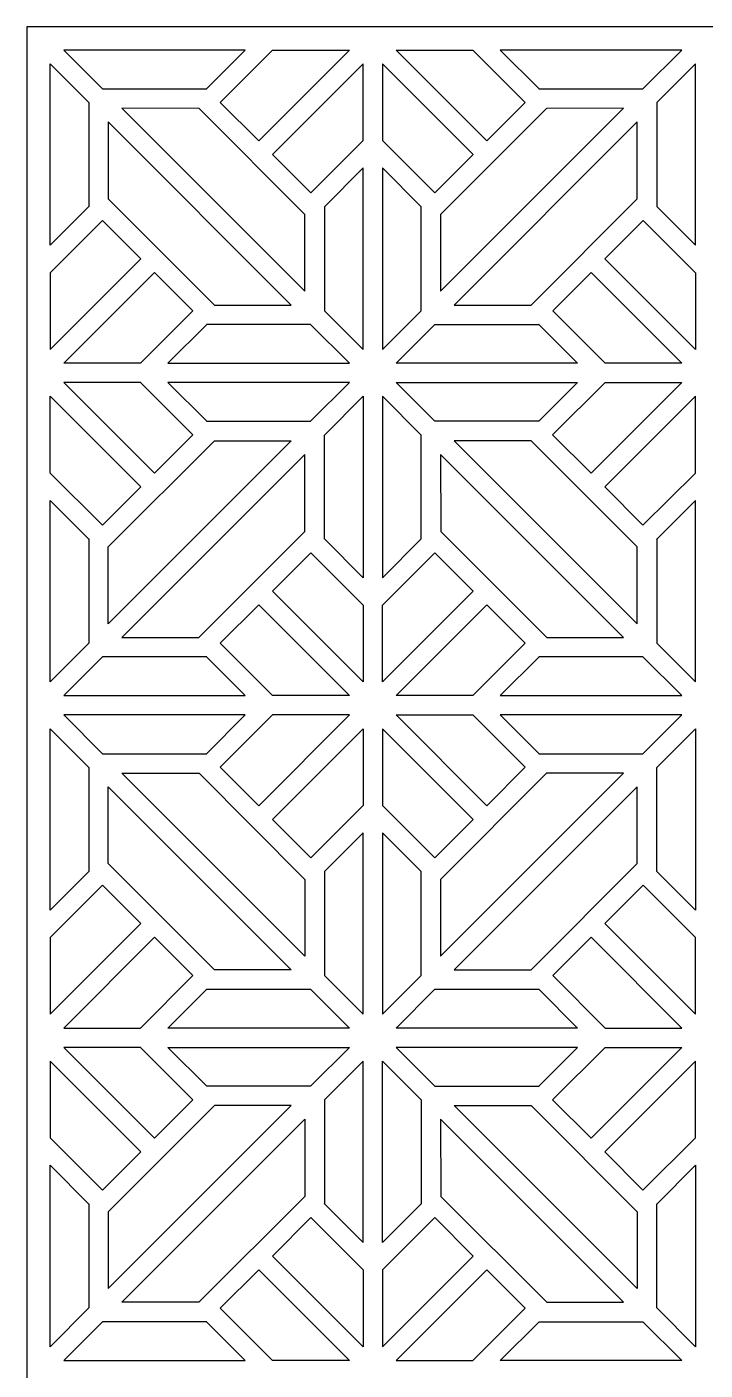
# Model space of a CAD drawing. Header units: centimetres. Extents: x -20.7 to -14.7, y -2.9 to 9.
# Drawn here: x -20.74 to -17.73, y 3.04 to 9 of the extents above; entities that cross this region are included whole.
import ezdxf

# ---------------------------------------------------------------- set-up
doc = ezdxf.new("R2010")
doc.units = ezdxf.units.CM
doc.header["$MEASUREMENT"] = 0
doc.layers.add('layer 1', color=7, linetype='Continuous')

msp = doc.modelspace()

# ---------------------------------------------------------------- linework, layer by layer
at = {"layer": 'layer 1', "color": 250, "lineweight": 30}
for points, knots in [([(-20.737, -2.92141), (-20.737, -2.92141), (-20.737, 9.00077), (-20.737, 9.00077), (-20.737, 9.00077), (-20.737, 9.00077), (-14.7157, 9.00077), (-14.7157, 9.00077), (-14.7157, 9.00077), (-14.7157, 9.00077), (-14.7157, -2.92141), (-14.7157, -2.92141), (-14.7157, -2.92141), (-14.7157, -2.92141), (-20.737, -2.92141), (-20.737, -2.92141)], [0, 0, 0, 0, 0.2, 0.2, 0.2, 0.2, 0.4, 0.4, 0.4, 0.4, 0.6, 0.6, 0.6, 0.6, 1, 1, 1, 1]), ([(-19.93971, 8.72551), (-19.93971, 8.72551), (-19.76767, 8.89754), (-19.76767, 8.89754), (-19.76767, 8.89754), (-19.76767, 8.89754), (-20.57295, 8.89754), (-20.57295, 8.89754), (-20.57295, 8.89754), (-20.57295, 8.89754), (-20.40091, 8.72551), (-20.40091, 8.72551), (-20.40091, 8.72551), (-20.40091, 8.72551), (-19.93865, 8.72551), (-19.93865, 8.72551), (-19.93865, 8.72551), (-19.93865, 8.72551), (-19.93918, 8.72604), (-19.93918, 8.72604)], [0, 0, 0, 0, 0.1666667, 0.1666667, 0.1666667, 0.1666667, 0.3333333, 0.3333333, 0.3333333, 0.3333333, 0.5, 0.5, 0.5, 0.5, 0.6666667, 0.6666667, 0.6666667, 0.6666667, 1, 1, 1, 1]), ([(-19.3054, 8.89754), (-19.3054, 8.89754), (-19.64602, 8.89754), (-19.64602, 8.89754), (-19.64602, 8.89754), (-19.64602, 8.89754), (-19.87835, 8.66521), (-19.87835, 8.66521), (-19.87835, 8.66521), (-19.87835, 8.66521), (-19.70805, 8.4949), (-19.70805, 8.4949), (-19.70805, 8.4949), (-19.70805, 8.4949), (-19.3054, 8.89754), (-19.3054, 8.89754)], [0, 0, 0, 0, 0.2, 0.2, 0.2, 0.2, 0.4, 0.4, 0.4, 0.4, 0.6, 0.6, 0.6, 0.6, 1, 1, 1, 1]), ([(-18.52478, 8.66521), (-18.52478, 8.66521), (-18.75712, 8.89754), (-18.75712, 8.89754), (-18.75712, 8.89754), (-18.75712, 8.89754), (-19.09773, 8.89754), (-19.09773, 8.89754), (-19.09773, 8.89754), (-19.09773, 8.89754), (-18.69509, 8.4949), (-18.69509, 8.4949), (-18.69509, 8.4949), (-18.69509, 8.4949), (-18.52478, 8.66521), (-18.52478, 8.66521)], [0, 0, 0, 0, 0.2, 0.2, 0.2, 0.2, 0.4, 0.4, 0.4, 0.4, 0.6, 0.6, 0.6, 0.6, 1, 1, 1, 1]), ([(-18.46396, 8.72604), (-18.46396, 8.72604), (-18.46448, 8.72551), (-18.46448, 8.72551), (-18.46448, 8.72551), (-18.46448, 8.72551), (-18.00222, 8.72551), (-18.00222, 8.72551), (-18.00222, 8.72551), (-18.00222, 8.72551), (-17.83018, 8.89754), (-17.83018, 8.89754), (-17.83018, 8.89754), (-17.83018, 8.89754), (-18.63547, 8.89754), (-18.63547, 8.89754), (-18.63547, 8.89754), (-18.63547, 8.89754), (-18.46343, 8.72551), (-18.46343, 8.72551)], [0, 0, 0, 0, 0.1666667, 0.1666667, 0.1666667, 0.1666667, 0.3333333, 0.3333333, 0.3333333, 0.3333333, 0.5, 0.5, 0.5, 0.5, 0.6666667, 0.6666667, 0.6666667, 0.6666667, 1, 1, 1, 1]), ([(-20.46174, 8.20347), (-20.46174, 8.20347), (-20.63377, 8.03143), (-20.63377, 8.03143), (-20.63377, 8.03143), (-20.63377, 8.03143), (-20.63377, 8.83672), (-20.63377, 8.83672), (-20.63377, 8.83672), (-20.63377, 8.83672), (-20.46174, 8.66468), (-20.46174, 8.66468), (-20.46174, 8.66468), (-20.46174, 8.66468), (-20.46174, 8.20242), (-20.46174, 8.20242)], [0, 0, 0, 0, 0.2, 0.2, 0.2, 0.2, 0.4, 0.4, 0.4, 0.4, 0.6, 0.6, 0.6, 0.6, 1, 1, 1, 1]), ([(-19.64722, 8.43408), (-19.64722, 8.43408), (-19.24458, 8.83672), (-19.24458, 8.83672), (-19.24458, 8.83672), (-19.24458, 8.83672), (-19.24458, 8.49611), (-19.24458, 8.49611), (-19.24458, 8.49611), (-19.24458, 8.49611), (-19.47691, 8.26377), (-19.47691, 8.26377), (-19.47691, 8.26377), (-19.47691, 8.26377), (-19.64722, 8.43408), (-19.64722, 8.43408)], [0, 0, 0, 0, 0.2, 0.2, 0.2, 0.2, 0.4, 0.4, 0.4, 0.4, 0.6, 0.6, 0.6, 0.6, 1, 1, 1, 1]), ([(-18.92622, 8.26377), (-18.92622, 8.26377), (-19.15856, 8.49611), (-19.15856, 8.49611), (-19.15856, 8.49611), (-19.15856, 8.49611), (-19.15856, 8.83672), (-19.15856, 8.83672), (-19.15856, 8.83672), (-19.15856, 8.83672), (-18.75591, 8.43408), (-18.75591, 8.43408), (-18.75591, 8.43408), (-18.75591, 8.43408), (-18.92622, 8.26377), (-18.92622, 8.26377)], [0, 0, 0, 0, 0.2, 0.2, 0.2, 0.2, 0.4, 0.4, 0.4, 0.4, 0.6, 0.6, 0.6, 0.6, 1, 1, 1, 1]), ([(-17.9414, 8.20347), (-17.9414, 8.20347), (-17.76936, 8.03143), (-17.76936, 8.03143), (-17.76936, 8.03143), (-17.76936, 8.03143), (-17.76936, 8.83672), (-17.76936, 8.83672), (-17.76936, 8.83672), (-17.76936, 8.83672), (-17.9414, 8.66468), (-17.9414, 8.66468), (-17.9414, 8.66468), (-17.9414, 8.66468), (-17.9414, 8.20242), (-17.9414, 8.20242)], [0, 0, 0, 0, 0.2, 0.2, 0.2, 0.2, 0.4, 0.4, 0.4, 0.4, 0.6, 0.6, 0.6, 0.6, 1, 1, 1, 1]), ([(-19.50263, 7.82723), (-19.50263, 7.82723), (-20.31489, 8.63949), (-20.31489, 8.63949), (-20.31489, 8.63949), (-20.31489, 8.63949), (-19.97258, 8.63907), (-19.97258, 8.63907), (-19.97258, 8.63907), (-19.97258, 8.63907), (-19.50263, 8.16784), (-19.50263, 8.16784), (-19.50263, 8.16784), (-19.50263, 8.16784), (-19.50263, 7.82723), (-19.50263, 7.82723)], [0, 0, 0, 0, 0.2, 0.2, 0.2, 0.2, 0.4, 0.4, 0.4, 0.4, 0.6, 0.6, 0.6, 0.6, 1, 1, 1, 1]), ([(-18.90051, 8.16784), (-18.90051, 8.16784), (-18.43055, 8.63907), (-18.43055, 8.63907), (-18.43055, 8.63907), (-18.43055, 8.63907), (-18.08824, 8.63949), (-18.08824, 8.63949), (-18.08824, 8.63949), (-18.08824, 8.63949), (-18.90051, 7.82723), (-18.90051, 7.82723), (-18.90051, 7.82723), (-18.90051, 7.82723), (-18.90051, 8.16784), (-18.90051, 8.16784)], [0, 0, 0, 0, 0.2, 0.2, 0.2, 0.2, 0.4, 0.4, 0.4, 0.4, 0.6, 0.6, 0.6, 0.6, 1, 1, 1, 1]), ([(-19.90407, 7.7664), (-19.90407, 7.7664), (-20.37572, 8.23805), (-20.37572, 8.23805), (-20.37572, 8.23805), (-20.37572, 8.23805), (-20.37572, 8.57866), (-20.37572, 8.57866), (-20.37572, 8.57866), (-20.37572, 8.57866), (-19.56345, 7.7664), (-19.56345, 7.7664), (-19.56345, 7.7664), (-19.56345, 7.7664), (-19.90407, 7.7664), (-19.90407, 7.7664)], [0, 0, 0, 0, 0.2, 0.2, 0.2, 0.2, 0.4, 0.4, 0.4, 0.4, 0.6, 0.6, 0.6, 0.6, 1, 1, 1, 1]), ([(-18.83968, 7.7664), (-18.83968, 7.7664), (-18.02742, 8.57866), (-18.02742, 8.57866), (-18.02742, 8.57866), (-18.02742, 8.57866), (-18.02742, 8.23805), (-18.02742, 8.23805), (-18.02742, 8.23805), (-18.02742, 8.23805), (-18.49906, 7.7664), (-18.49906, 7.7664), (-18.49906, 7.7664), (-18.49906, 7.7664), (-18.83968, 7.7664), (-18.83968, 7.7664)], [0, 0, 0, 0, 0.2, 0.2, 0.2, 0.2, 0.4, 0.4, 0.4, 0.4, 0.6, 0.6, 0.6, 0.6, 1, 1, 1, 1]), ([(-19.41609, 8.20295), (-19.41609, 8.20295), (-19.41661, 8.20347), (-19.41661, 8.20347), (-19.41661, 8.20347), (-19.41661, 8.20347), (-19.41661, 7.74121), (-19.41661, 7.74121), (-19.41661, 7.74121), (-19.41661, 7.74121), (-19.24458, 7.56917), (-19.24458, 7.56917), (-19.24458, 7.56917), (-19.24458, 7.56917), (-19.24458, 8.37446), (-19.24458, 8.37446), (-19.24458, 8.37446), (-19.24458, 8.37446), (-19.41661, 8.20242), (-19.41661, 8.20242)], [0, 0, 0, 0, 0.1666667, 0.1666667, 0.1666667, 0.1666667, 0.3333333, 0.3333333, 0.3333333, 0.3333333, 0.5, 0.5, 0.5, 0.5, 0.6666667, 0.6666667, 0.6666667, 0.6666667, 1, 1, 1, 1]), ([(-18.98652, 8.20242), (-18.98652, 8.20242), (-19.15856, 8.37446), (-19.15856, 8.37446), (-19.15856, 8.37446), (-19.15856, 8.37446), (-19.15856, 7.56917), (-19.15856, 7.56917), (-19.15856, 7.56917), (-19.15856, 7.56917), (-18.98652, 7.74121), (-18.98652, 7.74121), (-18.98652, 7.74121), (-18.98652, 7.74121), (-18.98652, 8.20347), (-18.98652, 8.20347), (-18.98652, 8.20347), (-18.98652, 8.20347), (-18.98705, 8.20295), (-18.98705, 8.20295)], [0, 0, 0, 0, 0.1666667, 0.1666667, 0.1666667, 0.1666667, 0.3333333, 0.3333333, 0.3333333, 0.3333333, 0.5, 0.5, 0.5, 0.5, 0.6666667, 0.6666667, 0.6666667, 0.6666667, 1, 1, 1, 1]), ([(-20.63377, 7.90979), (-20.63377, 7.90979), (-20.40144, 8.14212), (-20.40144, 8.14212), (-20.40144, 8.14212), (-20.40144, 8.14212), (-20.23113, 7.97181), (-20.23113, 7.97181), (-20.23113, 7.97181), (-20.23113, 7.97181), (-20.63377, 7.56917), (-20.63377, 7.56917), (-20.63377, 7.56917), (-20.63377, 7.56917), (-20.63377, 7.90979), (-20.63377, 7.90979)], [0, 0, 0, 0, 0.2, 0.2, 0.2, 0.2, 0.4, 0.4, 0.4, 0.4, 0.6, 0.6, 0.6, 0.6, 1, 1, 1, 1]), ([(-17.76936, 7.90979), (-17.76936, 7.90979), (-18.00169, 8.14212), (-18.00169, 8.14212), (-18.00169, 8.14212), (-18.00169, 8.14212), (-18.172, 7.97181), (-18.172, 7.97181), (-18.172, 7.97181), (-18.172, 7.97181), (-17.76936, 7.56917), (-17.76936, 7.56917), (-17.76936, 7.56917), (-17.76936, 7.56917), (-17.76936, 7.90979), (-17.76936, 7.90979)], [0, 0, 0, 0, 0.2, 0.2, 0.2, 0.2, 0.4, 0.4, 0.4, 0.4, 0.6, 0.6, 0.6, 0.6, 1, 1, 1, 1]), ([(-20.00063, 7.74131), (-20.00063, 7.74131), (-20.17031, 7.91099), (-20.17031, 7.91099), (-20.17031, 7.91099), (-20.17031, 7.91099), (-20.57295, 7.50835), (-20.57295, 7.50835), (-20.57295, 7.50835), (-20.57295, 7.50835), (-20.23233, 7.50835), (-20.23233, 7.50835), (-20.23233, 7.50835), (-20.23233, 7.50835), (-20.00063, 7.74131), (-20.00063, 7.74131)], [0, 0, 0, 0, 0.2, 0.2, 0.2, 0.2, 0.4, 0.4, 0.4, 0.4, 0.6, 0.6, 0.6, 0.6, 1, 1, 1, 1]), ([(-17.83018, 7.50835), (-17.83018, 7.50835), (-18.23282, 7.91099), (-18.23282, 7.91099), (-18.23282, 7.91099), (-18.23282, 7.91099), (-18.40251, 7.74131), (-18.40251, 7.74131), (-18.40251, 7.74131), (-18.40251, 7.74131), (-18.1708, 7.50835), (-18.1708, 7.50835), (-18.1708, 7.50835), (-18.1708, 7.50835), (-17.83018, 7.50835), (-17.83018, 7.50835)], [0, 0, 0, 0, 0.2, 0.2, 0.2, 0.2, 0.4, 0.4, 0.4, 0.4, 0.6, 0.6, 0.6, 0.6, 1, 1, 1, 1]), ([(-19.93865, 7.68038), (-19.93865, 7.68038), (-20.11069, 7.50835), (-20.11069, 7.50835), (-20.11069, 7.50835), (-20.11069, 7.50835), (-19.3054, 7.50835), (-19.3054, 7.50835), (-19.3054, 7.50835), (-19.3054, 7.50835), (-19.47743, 7.68038), (-19.47743, 7.68038), (-19.47743, 7.68038), (-19.47743, 7.68038), (-19.93971, 7.68038), (-19.93971, 7.68038), (-19.93971, 7.68038), (-19.93971, 7.68038), (-19.93918, 7.67986), (-19.93918, 7.67986)], [0, 0, 0, 0, 0.1666667, 0.1666667, 0.1666667, 0.1666667, 0.3333333, 0.3333333, 0.3333333, 0.3333333, 0.5, 0.5, 0.5, 0.5, 0.6666667, 0.6666667, 0.6666667, 0.6666667, 1, 1, 1, 1]), ([(-18.46448, 7.68038), (-18.46448, 7.68038), (-18.29245, 7.50835), (-18.29245, 7.50835), (-18.29245, 7.50835), (-18.29245, 7.50835), (-19.09773, 7.50835), (-19.09773, 7.50835), (-19.09773, 7.50835), (-19.09773, 7.50835), (-18.9257, 7.68038), (-18.9257, 7.68038), (-18.9257, 7.68038), (-18.9257, 7.68038), (-18.46343, 7.68038), (-18.46343, 7.68038), (-18.46343, 7.68038), (-18.46343, 7.68038), (-18.46396, 7.67986), (-18.46396, 7.67986)], [0, 0, 0, 0, 0.1666667, 0.1666667, 0.1666667, 0.1666667, 0.3333333, 0.3333333, 0.3333333, 0.3333333, 0.5, 0.5, 0.5, 0.5, 0.6666667, 0.6666667, 0.6666667, 0.6666667, 1, 1, 1, 1]), ([(-20.23233, 7.42233), (-20.23233, 7.42233), (-20, 7.18999), (-20, 7.18999), (-20, 7.18999), (-20, 7.18999), (-20.17031, 7.01969), (-20.17031, 7.01969), (-20.17031, 7.01969), (-20.17031, 7.01969), (-20.57295, 7.42233), (-20.57295, 7.42233), (-20.57295, 7.42233), (-20.57295, 7.42233), (-20.23233, 7.42233), (-20.23233, 7.42233)], [0, 0, 0, 0, 0.2, 0.2, 0.2, 0.2, 0.4, 0.4, 0.4, 0.4, 0.6, 0.6, 0.6, 0.6, 1, 1, 1, 1]), ([(-19.93971, 7.25029), (-19.93971, 7.25029), (-19.47743, 7.25029), (-19.47743, 7.25029), (-19.47743, 7.25029), (-19.47743, 7.25029), (-19.3054, 7.42233), (-19.3054, 7.42233), (-19.3054, 7.42233), (-19.3054, 7.42233), (-20.11069, 7.42233), (-20.11069, 7.42233), (-20.11069, 7.42233), (-20.11069, 7.42233), (-19.93865, 7.25029), (-19.93865, 7.25029)], [0, 0, 0, 0, 0.2, 0.2, 0.2, 0.2, 0.4, 0.4, 0.4, 0.4, 0.6, 0.6, 0.6, 0.6, 1, 1, 1, 1]), ([(-18.46343, 7.25029), (-18.46343, 7.25029), (-18.9257, 7.25029), (-18.9257, 7.25029), (-18.9257, 7.25029), (-18.9257, 7.25029), (-19.09773, 7.42233), (-19.09773, 7.42233), (-19.09773, 7.42233), (-19.09773, 7.42233), (-18.29245, 7.42233), (-18.29245, 7.42233), (-18.29245, 7.42233), (-18.29245, 7.42233), (-18.46448, 7.25029), (-18.46448, 7.25029)], [0, 0, 0, 0, 0.2, 0.2, 0.2, 0.2, 0.4, 0.4, 0.4, 0.4, 0.6, 0.6, 0.6, 0.6, 1, 1, 1, 1]), ([(-18.1708, 7.42233), (-18.1708, 7.42233), (-18.40314, 7.18999), (-18.40314, 7.18999), (-18.40314, 7.18999), (-18.40314, 7.18999), (-18.23282, 7.01969), (-18.23282, 7.01969), (-18.23282, 7.01969), (-18.23282, 7.01969), (-17.83018, 7.42233), (-17.83018, 7.42233), (-17.83018, 7.42233), (-17.83018, 7.42233), (-18.1708, 7.42233), (-18.1708, 7.42233)], [0, 0, 0, 0, 0.2, 0.2, 0.2, 0.2, 0.4, 0.4, 0.4, 0.4, 0.6, 0.6, 0.6, 0.6, 1, 1, 1, 1]), ([(-20.63377, 7.02089), (-20.63377, 7.02089), (-20.40082, 6.78918), (-20.40082, 6.78918), (-20.40082, 6.78918), (-20.40082, 6.78918), (-20.23113, 6.95886), (-20.23113, 6.95886), (-20.23113, 6.95886), (-20.23113, 6.95886), (-20.63377, 7.36151), (-20.63377, 7.36151), (-20.63377, 7.36151), (-20.63377, 7.36151), (-20.63377, 7.02089), (-20.63377, 7.02089)], [0, 0, 0, 0, 0.2, 0.2, 0.2, 0.2, 0.4, 0.4, 0.4, 0.4, 0.6, 0.6, 0.6, 0.6, 1, 1, 1, 1]), ([(-19.41609, 6.72773), (-19.41609, 6.72773), (-19.41661, 6.7272), (-19.41661, 6.7272), (-19.41661, 6.7272), (-19.41661, 6.7272), (-19.41661, 7.18947), (-19.41661, 7.18947), (-19.41661, 7.18947), (-19.41661, 7.18947), (-19.24458, 7.36151), (-19.24458, 7.36151), (-19.24458, 7.36151), (-19.24458, 7.36151), (-19.24458, 6.55622), (-19.24458, 6.55622), (-19.24458, 6.55622), (-19.24458, 6.55622), (-19.41661, 6.72825), (-19.41661, 6.72825)], [0, 0, 0, 0, 0.1666667, 0.1666667, 0.1666667, 0.1666667, 0.3333333, 0.3333333, 0.3333333, 0.3333333, 0.5, 0.5, 0.5, 0.5, 0.6666667, 0.6666667, 0.6666667, 0.6666667, 1, 1, 1, 1]), ([(-18.98705, 6.72773), (-18.98705, 6.72773), (-18.98652, 6.7272), (-18.98652, 6.7272), (-18.98652, 6.7272), (-18.98652, 6.7272), (-18.98652, 7.18947), (-18.98652, 7.18947), (-18.98652, 7.18947), (-18.98652, 7.18947), (-19.15856, 7.36151), (-19.15856, 7.36151), (-19.15856, 7.36151), (-19.15856, 7.36151), (-19.15856, 6.55622), (-19.15856, 6.55622), (-19.15856, 6.55622), (-19.15856, 6.55622), (-18.98652, 6.72825), (-18.98652, 6.72825)], [0, 0, 0, 0, 0.1666667, 0.1666667, 0.1666667, 0.1666667, 0.3333333, 0.3333333, 0.3333333, 0.3333333, 0.5, 0.5, 0.5, 0.5, 0.6666667, 0.6666667, 0.6666667, 0.6666667, 1, 1, 1, 1]), ([(-17.76936, 7.02089), (-17.76936, 7.02089), (-18.00232, 6.78918), (-18.00232, 6.78918), (-18.00232, 6.78918), (-18.00232, 6.78918), (-18.172, 6.95886), (-18.172, 6.95886), (-18.172, 6.95886), (-18.172, 6.95886), (-17.76936, 7.36151), (-17.76936, 7.36151), (-17.76936, 7.36151), (-17.76936, 7.36151), (-17.76936, 7.02089), (-17.76936, 7.02089)], [0, 0, 0, 0, 0.2, 0.2, 0.2, 0.2, 0.4, 0.4, 0.4, 0.4, 0.6, 0.6, 0.6, 0.6, 1, 1, 1, 1]), ([(-19.56345, 7.16427), (-19.56345, 7.16427), (-19.90407, 7.16427), (-19.90407, 7.16427), (-19.90407, 7.16427), (-19.90407, 7.16427), (-20.37572, 6.69263), (-20.37572, 6.69263), (-20.37572, 6.69263), (-20.37572, 6.69263), (-20.37572, 6.35201), (-20.37572, 6.35201), (-20.37572, 6.35201), (-20.37572, 6.35201), (-19.56345, 7.16427), (-19.56345, 7.16427)], [0, 0, 0, 0, 0.2, 0.2, 0.2, 0.2, 0.4, 0.4, 0.4, 0.4, 0.6, 0.6, 0.6, 0.6, 1, 1, 1, 1]), ([(-18.83968, 7.16427), (-18.83968, 7.16427), (-18.49906, 7.16427), (-18.49906, 7.16427), (-18.49906, 7.16427), (-18.49906, 7.16427), (-18.02742, 6.69263), (-18.02742, 6.69263), (-18.02742, 6.69263), (-18.02742, 6.69263), (-18.02742, 6.35201), (-18.02742, 6.35201), (-18.02742, 6.35201), (-18.02742, 6.35201), (-18.83968, 7.16427), (-18.83968, 7.16427)], [0, 0, 0, 0, 0.2, 0.2, 0.2, 0.2, 0.4, 0.4, 0.4, 0.4, 0.6, 0.6, 0.6, 0.6, 1, 1, 1, 1]), ([(-20.31489, 6.29119), (-20.31489, 6.29119), (-19.50263, 7.10345), (-19.50263, 7.10345), (-19.50263, 7.10345), (-19.50263, 7.10345), (-19.50306, 6.76113), (-19.50306, 6.76113), (-19.50306, 6.76113), (-19.50306, 6.76113), (-19.97428, 6.29119), (-19.97428, 6.29119), (-19.97428, 6.29119), (-19.97428, 6.29119), (-20.31489, 6.29119), (-20.31489, 6.29119)], [0, 0, 0, 0, 0.2, 0.2, 0.2, 0.2, 0.4, 0.4, 0.4, 0.4, 0.6, 0.6, 0.6, 0.6, 1, 1, 1, 1]), ([(-18.90008, 6.76113), (-18.90008, 6.76113), (-18.90051, 7.10345), (-18.90051, 7.10345), (-18.90051, 7.10345), (-18.90051, 7.10345), (-18.08824, 6.29119), (-18.08824, 6.29119), (-18.08824, 6.29119), (-18.08824, 6.29119), (-18.42885, 6.29119), (-18.42885, 6.29119), (-18.42885, 6.29119), (-18.42885, 6.29119), (-18.90008, 6.76113), (-18.90008, 6.76113)], [0, 0, 0, 0, 0.2, 0.2, 0.2, 0.2, 0.4, 0.4, 0.4, 0.4, 0.6, 0.6, 0.6, 0.6, 1, 1, 1, 1]), ([(-20.46227, 6.72773), (-20.46227, 6.72773), (-20.46174, 6.72825), (-20.46174, 6.72825), (-20.46174, 6.72825), (-20.46174, 6.72825), (-20.46174, 6.26599), (-20.46174, 6.26599), (-20.46174, 6.26599), (-20.46174, 6.26599), (-20.63377, 6.09395), (-20.63377, 6.09395), (-20.63377, 6.09395), (-20.63377, 6.09395), (-20.63377, 6.89924), (-20.63377, 6.89924), (-20.63377, 6.89924), (-20.63377, 6.89924), (-20.46174, 6.7272), (-20.46174, 6.7272)], [0, 0, 0, 0, 0.1666667, 0.1666667, 0.1666667, 0.1666667, 0.3333333, 0.3333333, 0.3333333, 0.3333333, 0.5, 0.5, 0.5, 0.5, 0.6666667, 0.6666667, 0.6666667, 0.6666667, 1, 1, 1, 1]), ([(-17.94087, 6.72773), (-17.94087, 6.72773), (-17.9414, 6.72825), (-17.9414, 6.72825), (-17.9414, 6.72825), (-17.9414, 6.72825), (-17.9414, 6.26599), (-17.9414, 6.26599), (-17.9414, 6.26599), (-17.9414, 6.26599), (-17.76936, 6.09395), (-17.76936, 6.09395), (-17.76936, 6.09395), (-17.76936, 6.09395), (-17.76936, 6.89924), (-17.76936, 6.89924), (-17.76936, 6.89924), (-17.76936, 6.89924), (-17.9414, 6.7272), (-17.9414, 6.7272)], [0, 0, 0, 0, 0.1666667, 0.1666667, 0.1666667, 0.1666667, 0.3333333, 0.3333333, 0.3333333, 0.3333333, 0.5, 0.5, 0.5, 0.5, 0.6666667, 0.6666667, 0.6666667, 0.6666667, 1, 1, 1, 1]), ([(-19.64722, 6.49659), (-19.64722, 6.49659), (-19.24458, 6.09395), (-19.24458, 6.09395), (-19.24458, 6.09395), (-19.24458, 6.09395), (-19.24458, 6.43457), (-19.24458, 6.43457), (-19.24458, 6.43457), (-19.24458, 6.43457), (-19.47691, 6.6669), (-19.47691, 6.6669), (-19.47691, 6.6669), (-19.47691, 6.6669), (-19.64722, 6.49659), (-19.64722, 6.49659)], [0, 0, 0, 0, 0.2, 0.2, 0.2, 0.2, 0.4, 0.4, 0.4, 0.4, 0.6, 0.6, 0.6, 0.6, 1, 1, 1, 1]), ([(-18.92622, 6.6669), (-18.92622, 6.6669), (-19.15856, 6.43457), (-19.15856, 6.43457), (-19.15856, 6.43457), (-19.15856, 6.43457), (-19.15856, 6.09395), (-19.15856, 6.09395), (-19.15856, 6.09395), (-19.15856, 6.09395), (-18.75591, 6.49659), (-18.75591, 6.49659), (-18.75591, 6.49659), (-18.75591, 6.49659), (-18.92622, 6.6669), (-18.92622, 6.6669)], [0, 0, 0, 0, 0.2, 0.2, 0.2, 0.2, 0.4, 0.4, 0.4, 0.4, 0.6, 0.6, 0.6, 0.6, 1, 1, 1, 1]), ([(-19.87835, 6.26546), (-19.87835, 6.26546), (-19.64602, 6.03313), (-19.64602, 6.03313), (-19.64602, 6.03313), (-19.64602, 6.03313), (-19.3054, 6.03313), (-19.3054, 6.03313), (-19.3054, 6.03313), (-19.3054, 6.03313), (-19.70805, 6.43577), (-19.70805, 6.43577), (-19.70805, 6.43577), (-19.70805, 6.43577), (-19.87835, 6.26546), (-19.87835, 6.26546)], [0, 0, 0, 0, 0.2, 0.2, 0.2, 0.2, 0.4, 0.4, 0.4, 0.4, 0.6, 0.6, 0.6, 0.6, 1, 1, 1, 1]), ([(-18.69509, 6.43577), (-18.69509, 6.43577), (-19.09773, 6.03313), (-19.09773, 6.03313), (-19.09773, 6.03313), (-19.09773, 6.03313), (-18.75712, 6.03313), (-18.75712, 6.03313), (-18.75712, 6.03313), (-18.75712, 6.03313), (-18.52478, 6.26546), (-18.52478, 6.26546), (-18.52478, 6.26546), (-18.52478, 6.26546), (-18.69509, 6.43577), (-18.69509, 6.43577)], [0, 0, 0, 0, 0.2, 0.2, 0.2, 0.2, 0.4, 0.4, 0.4, 0.4, 0.6, 0.6, 0.6, 0.6, 1, 1, 1, 1]), ([(-19.93918, 6.20464), (-19.93918, 6.20464), (-19.93865, 6.20517), (-19.93865, 6.20517), (-19.93865, 6.20517), (-19.93865, 6.20517), (-20.40091, 6.20517), (-20.40091, 6.20517), (-20.40091, 6.20517), (-20.40091, 6.20517), (-20.57295, 6.03313), (-20.57295, 6.03313), (-20.57295, 6.03313), (-20.57295, 6.03313), (-19.76767, 6.03313), (-19.76767, 6.03313), (-19.76767, 6.03313), (-19.76767, 6.03313), (-19.93971, 6.20517), (-19.93971, 6.20517)], [0, 0, 0, 0, 0.1666667, 0.1666667, 0.1666667, 0.1666667, 0.3333333, 0.3333333, 0.3333333, 0.3333333, 0.5, 0.5, 0.5, 0.5, 0.6666667, 0.6666667, 0.6666667, 0.6666667, 1, 1, 1, 1]), ([(-18.46343, 6.20517), (-18.46343, 6.20517), (-18.63547, 6.03313), (-18.63547, 6.03313), (-18.63547, 6.03313), (-18.63547, 6.03313), (-17.83018, 6.03313), (-17.83018, 6.03313), (-17.83018, 6.03313), (-17.83018, 6.03313), (-18.00222, 6.20517), (-18.00222, 6.20517), (-18.00222, 6.20517), (-18.00222, 6.20517), (-18.46448, 6.20517), (-18.46448, 6.20517), (-18.46448, 6.20517), (-18.46448, 6.20517), (-18.46396, 6.20464), (-18.46396, 6.20464)], [0, 0, 0, 0, 0.1666667, 0.1666667, 0.1666667, 0.1666667, 0.3333333, 0.3333333, 0.3333333, 0.3333333, 0.5, 0.5, 0.5, 0.5, 0.6666667, 0.6666667, 0.6666667, 0.6666667, 1, 1, 1, 1]), ([(-19.93971, 5.77507), (-19.93971, 5.77507), (-19.76767, 5.94711), (-19.76767, 5.94711), (-19.76767, 5.94711), (-19.76767, 5.94711), (-20.57295, 5.94711), (-20.57295, 5.94711), (-20.57295, 5.94711), (-20.57295, 5.94711), (-20.40091, 5.77507), (-20.40091, 5.77507), (-20.40091, 5.77507), (-20.40091, 5.77507), (-19.93865, 5.77507), (-19.93865, 5.77507), (-19.93865, 5.77507), (-19.93865, 5.77507), (-19.93918, 5.7756), (-19.93918, 5.7756)], [0, 0, 0, 0, 0.1666667, 0.1666667, 0.1666667, 0.1666667, 0.3333333, 0.3333333, 0.3333333, 0.3333333, 0.5, 0.5, 0.5, 0.5, 0.6666667, 0.6666667, 0.6666667, 0.6666667, 1, 1, 1, 1]), ([(-19.87835, 5.71478), (-19.87835, 5.71478), (-19.64602, 5.94711), (-19.64602, 5.94711), (-19.64602, 5.94711), (-19.64602, 5.94711), (-19.3054, 5.94711), (-19.3054, 5.94711), (-19.3054, 5.94711), (-19.3054, 5.94711), (-19.70805, 5.54447), (-19.70805, 5.54447), (-19.70805, 5.54447), (-19.70805, 5.54447), (-19.87835, 5.71478), (-19.87835, 5.71478)], [0, 0, 0, 0, 0.2, 0.2, 0.2, 0.2, 0.4, 0.4, 0.4, 0.4, 0.6, 0.6, 0.6, 0.6, 1, 1, 1, 1]), ([(-18.52478, 5.71478), (-18.52478, 5.71478), (-18.75712, 5.94711), (-18.75712, 5.94711), (-18.75712, 5.94711), (-18.75712, 5.94711), (-19.09773, 5.94711), (-19.09773, 5.94711), (-19.09773, 5.94711), (-19.09773, 5.94711), (-18.69509, 5.54447), (-18.69509, 5.54447), (-18.69509, 5.54447), (-18.69509, 5.54447), (-18.52478, 5.71478), (-18.52478, 5.71478)], [0, 0, 0, 0, 0.2, 0.2, 0.2, 0.2, 0.4, 0.4, 0.4, 0.4, 0.6, 0.6, 0.6, 0.6, 1, 1, 1, 1]), ([(-18.46396, 5.7756), (-18.46396, 5.7756), (-18.46448, 5.77507), (-18.46448, 5.77507), (-18.46448, 5.77507), (-18.46448, 5.77507), (-18.00222, 5.77507), (-18.00222, 5.77507), (-18.00222, 5.77507), (-18.00222, 5.77507), (-17.83018, 5.94711), (-17.83018, 5.94711), (-17.83018, 5.94711), (-17.83018, 5.94711), (-18.63547, 5.94711), (-18.63547, 5.94711), (-18.63547, 5.94711), (-18.63547, 5.94711), (-18.46343, 5.77507), (-18.46343, 5.77507)], [0, 0, 0, 0, 0.1666667, 0.1666667, 0.1666667, 0.1666667, 0.3333333, 0.3333333, 0.3333333, 0.3333333, 0.5, 0.5, 0.5, 0.5, 0.6666667, 0.6666667, 0.6666667, 0.6666667, 1, 1, 1, 1]), ([(-20.46174, 5.25303), (-20.46174, 5.25303), (-20.63377, 5.081), (-20.63377, 5.081), (-20.63377, 5.081), (-20.63377, 5.081), (-20.63377, 5.88629), (-20.63377, 5.88629), (-20.63377, 5.88629), (-20.63377, 5.88629), (-20.46174, 5.71425), (-20.46174, 5.71425), (-20.46174, 5.71425), (-20.46174, 5.71425), (-20.46174, 5.25199), (-20.46174, 5.25199)], [0, 0, 0, 0, 0.2, 0.2, 0.2, 0.2, 0.4, 0.4, 0.4, 0.4, 0.6, 0.6, 0.6, 0.6, 1, 1, 1, 1]), ([(-19.47691, 5.31333), (-19.47691, 5.31333), (-19.24458, 5.54567), (-19.24458, 5.54567), (-19.24458, 5.54567), (-19.24458, 5.54567), (-19.24458, 5.88629), (-19.24458, 5.88629), (-19.24458, 5.88629), (-19.24458, 5.88629), (-19.64722, 5.48364), (-19.64722, 5.48364), (-19.64722, 5.48364), (-19.64722, 5.48364), (-19.47691, 5.31333), (-19.47691, 5.31333)], [0, 0, 0, 0, 0.2, 0.2, 0.2, 0.2, 0.4, 0.4, 0.4, 0.4, 0.6, 0.6, 0.6, 0.6, 1, 1, 1, 1]), ([(-18.92622, 5.31333), (-18.92622, 5.31333), (-19.15856, 5.54567), (-19.15856, 5.54567), (-19.15856, 5.54567), (-19.15856, 5.54567), (-19.15856, 5.88629), (-19.15856, 5.88629), (-19.15856, 5.88629), (-19.15856, 5.88629), (-18.75591, 5.48364), (-18.75591, 5.48364), (-18.75591, 5.48364), (-18.75591, 5.48364), (-18.92622, 5.31333), (-18.92622, 5.31333)], [0, 0, 0, 0, 0.2, 0.2, 0.2, 0.2, 0.4, 0.4, 0.4, 0.4, 0.6, 0.6, 0.6, 0.6, 1, 1, 1, 1]), ([(-17.9414, 5.25199), (-17.9414, 5.25199), (-17.9414, 5.71425), (-17.9414, 5.71425), (-17.9414, 5.71425), (-17.9414, 5.71425), (-17.76936, 5.88629), (-17.76936, 5.88629), (-17.76936, 5.88629), (-17.76936, 5.88629), (-17.76936, 5.081), (-17.76936, 5.081), (-17.76936, 5.081), (-17.76936, 5.081), (-17.9414, 5.25303), (-17.9414, 5.25303)], [0, 0, 0, 0, 0.2, 0.2, 0.2, 0.2, 0.4, 0.4, 0.4, 0.4, 0.6, 0.6, 0.6, 0.6, 1, 1, 1, 1]), ([(-19.50263, 5.21741), (-19.50263, 5.21741), (-19.97258, 5.68863), (-19.97258, 5.68863), (-19.97258, 5.68863), (-19.97258, 5.68863), (-20.31489, 5.68905), (-20.31489, 5.68905), (-20.31489, 5.68905), (-20.31489, 5.68905), (-19.50263, 4.87679), (-19.50263, 4.87679), (-19.50263, 4.87679), (-19.50263, 4.87679), (-19.50263, 5.21741), (-19.50263, 5.21741)], [0, 0, 0, 0, 0.2, 0.2, 0.2, 0.2, 0.4, 0.4, 0.4, 0.4, 0.6, 0.6, 0.6, 0.6, 1, 1, 1, 1]), ([(-18.43055, 5.68863), (-18.43055, 5.68863), (-18.08824, 5.68905), (-18.08824, 5.68905), (-18.08824, 5.68905), (-18.08824, 5.68905), (-18.90051, 4.87679), (-18.90051, 4.87679), (-18.90051, 4.87679), (-18.90051, 4.87679), (-18.90051, 5.21741), (-18.90051, 5.21741), (-18.90051, 5.21741), (-18.90051, 5.21741), (-18.43055, 5.68863), (-18.43055, 5.68863)], [0, 0, 0, 0, 0.2, 0.2, 0.2, 0.2, 0.4, 0.4, 0.4, 0.4, 0.6, 0.6, 0.6, 0.6, 1, 1, 1, 1]), ([(-20.37572, 5.62823), (-20.37572, 5.62823), (-20.37572, 5.28761), (-20.37572, 5.28761), (-20.37572, 5.28761), (-20.37572, 5.28761), (-19.90407, 4.81596), (-19.90407, 4.81596), (-19.90407, 4.81596), (-19.90407, 4.81596), (-19.56345, 4.81596), (-19.56345, 4.81596), (-19.56345, 4.81596), (-19.56345, 4.81596), (-20.37572, 5.62823), (-20.37572, 5.62823)], [0, 0, 0, 0, 0.2, 0.2, 0.2, 0.2, 0.4, 0.4, 0.4, 0.4, 0.6, 0.6, 0.6, 0.6, 1, 1, 1, 1]), ([(-18.02742, 5.62823), (-18.02742, 5.62823), (-18.02742, 5.28761), (-18.02742, 5.28761), (-18.02742, 5.28761), (-18.02742, 5.28761), (-18.49906, 4.81596), (-18.49906, 4.81596), (-18.49906, 4.81596), (-18.49906, 4.81596), (-18.83968, 4.81596), (-18.83968, 4.81596), (-18.83968, 4.81596), (-18.83968, 4.81596), (-18.02742, 5.62823), (-18.02742, 5.62823)], [0, 0, 0, 0, 0.2, 0.2, 0.2, 0.2, 0.4, 0.4, 0.4, 0.4, 0.6, 0.6, 0.6, 0.6, 1, 1, 1, 1]), ([(-19.41609, 5.25251), (-19.41609, 5.25251), (-19.41661, 5.25303), (-19.41661, 5.25303), (-19.41661, 5.25303), (-19.41661, 5.25303), (-19.41661, 4.79078), (-19.41661, 4.79078), (-19.41661, 4.79078), (-19.41661, 4.79078), (-19.24458, 4.61874), (-19.24458, 4.61874), (-19.24458, 4.61874), (-19.24458, 4.61874), (-19.24458, 5.42402), (-19.24458, 5.42402), (-19.24458, 5.42402), (-19.24458, 5.42402), (-19.41661, 5.25199), (-19.41661, 5.25199)], [0, 0, 0, 0, 0.1666667, 0.1666667, 0.1666667, 0.1666667, 0.3333333, 0.3333333, 0.3333333, 0.3333333, 0.5, 0.5, 0.5, 0.5, 0.6666667, 0.6666667, 0.6666667, 0.6666667, 1, 1, 1, 1]), ([(-18.98652, 5.25199), (-18.98652, 5.25199), (-19.15856, 5.42402), (-19.15856, 5.42402), (-19.15856, 5.42402), (-19.15856, 5.42402), (-19.15856, 4.61874), (-19.15856, 4.61874), (-19.15856, 4.61874), (-19.15856, 4.61874), (-18.98652, 4.79078), (-18.98652, 4.79078), (-18.98652, 4.79078), (-18.98652, 4.79078), (-18.98652, 5.25303), (-18.98652, 5.25303), (-18.98652, 5.25303), (-18.98652, 5.25303), (-18.98705, 5.25251), (-18.98705, 5.25251)], [0, 0, 0, 0, 0.1666667, 0.1666667, 0.1666667, 0.1666667, 0.3333333, 0.3333333, 0.3333333, 0.3333333, 0.5, 0.5, 0.5, 0.5, 0.6666667, 0.6666667, 0.6666667, 0.6666667, 1, 1, 1, 1]), ([(-20.63377, 4.95935), (-20.63377, 4.95935), (-20.40144, 5.19168), (-20.40144, 5.19168), (-20.40144, 5.19168), (-20.40144, 5.19168), (-20.23113, 5.02138), (-20.23113, 5.02138), (-20.23113, 5.02138), (-20.23113, 5.02138), (-20.63377, 4.61874), (-20.63377, 4.61874), (-20.63377, 4.61874), (-20.63377, 4.61874), (-20.63377, 4.95935), (-20.63377, 4.95935)], [0, 0, 0, 0, 0.2, 0.2, 0.2, 0.2, 0.4, 0.4, 0.4, 0.4, 0.6, 0.6, 0.6, 0.6, 1, 1, 1, 1]), ([(-18.172, 5.02138), (-18.172, 5.02138), (-18.00169, 5.19168), (-18.00169, 5.19168), (-18.00169, 5.19168), (-18.00169, 5.19168), (-17.76936, 4.95935), (-17.76936, 4.95935), (-17.76936, 4.95935), (-17.76936, 4.95935), (-17.76936, 4.61874), (-17.76936, 4.61874), (-17.76936, 4.61874), (-17.76936, 4.61874), (-18.172, 5.02138), (-18.172, 5.02138)], [0, 0, 0, 0, 0.2, 0.2, 0.2, 0.2, 0.4, 0.4, 0.4, 0.4, 0.6, 0.6, 0.6, 0.6, 1, 1, 1, 1]), ([(-20.57295, 4.55791), (-20.57295, 4.55791), (-20.17031, 4.96055), (-20.17031, 4.96055), (-20.17031, 4.96055), (-20.17031, 4.96055), (-20.00063, 4.79087), (-20.00063, 4.79087), (-20.00063, 4.79087), (-20.00063, 4.79087), (-20.23233, 4.55791), (-20.23233, 4.55791), (-20.23233, 4.55791), (-20.23233, 4.55791), (-20.57295, 4.55791), (-20.57295, 4.55791)], [0, 0, 0, 0, 0.2, 0.2, 0.2, 0.2, 0.4, 0.4, 0.4, 0.4, 0.6, 0.6, 0.6, 0.6, 1, 1, 1, 1]), ([(-18.1708, 4.55791), (-18.1708, 4.55791), (-18.40251, 4.79087), (-18.40251, 4.79087), (-18.40251, 4.79087), (-18.40251, 4.79087), (-18.23282, 4.96055), (-18.23282, 4.96055), (-18.23282, 4.96055), (-18.23282, 4.96055), (-17.83018, 4.55791), (-17.83018, 4.55791), (-17.83018, 4.55791), (-17.83018, 4.55791), (-18.1708, 4.55791), (-18.1708, 4.55791)], [0, 0, 0, 0, 0.2, 0.2, 0.2, 0.2, 0.4, 0.4, 0.4, 0.4, 0.6, 0.6, 0.6, 0.6, 1, 1, 1, 1]), ([(-19.93918, 4.72942), (-19.93918, 4.72942), (-19.93971, 4.72995), (-19.93971, 4.72995), (-19.93971, 4.72995), (-19.93971, 4.72995), (-19.47743, 4.72995), (-19.47743, 4.72995), (-19.47743, 4.72995), (-19.47743, 4.72995), (-19.3054, 4.55791), (-19.3054, 4.55791), (-19.3054, 4.55791), (-19.3054, 4.55791), (-20.11069, 4.55791), (-20.11069, 4.55791), (-20.11069, 4.55791), (-20.11069, 4.55791), (-19.93865, 4.72995), (-19.93865, 4.72995)], [0, 0, 0, 0, 0.1666667, 0.1666667, 0.1666667, 0.1666667, 0.3333333, 0.3333333, 0.3333333, 0.3333333, 0.5, 0.5, 0.5, 0.5, 0.6666667, 0.6666667, 0.6666667, 0.6666667, 1, 1, 1, 1]), ([(-18.46448, 4.72995), (-18.46448, 4.72995), (-18.29245, 4.55791), (-18.29245, 4.55791), (-18.29245, 4.55791), (-18.29245, 4.55791), (-19.09773, 4.55791), (-19.09773, 4.55791), (-19.09773, 4.55791), (-19.09773, 4.55791), (-18.9257, 4.72995), (-18.9257, 4.72995), (-18.9257, 4.72995), (-18.9257, 4.72995), (-18.46343, 4.72995), (-18.46343, 4.72995), (-18.46343, 4.72995), (-18.46343, 4.72995), (-18.46396, 4.72942), (-18.46396, 4.72942)], [0, 0, 0, 0, 0.1666667, 0.1666667, 0.1666667, 0.1666667, 0.3333333, 0.3333333, 0.3333333, 0.3333333, 0.5, 0.5, 0.5, 0.5, 0.6666667, 0.6666667, 0.6666667, 0.6666667, 1, 1, 1, 1]), ([(-20.57295, 4.47189), (-20.57295, 4.47189), (-20.23233, 4.47189), (-20.23233, 4.47189), (-20.23233, 4.47189), (-20.23233, 4.47189), (-20, 4.23956), (-20, 4.23956), (-20, 4.23956), (-20, 4.23956), (-20.17031, 4.06925), (-20.17031, 4.06925), (-20.17031, 4.06925), (-20.17031, 4.06925), (-20.57295, 4.47189), (-20.57295, 4.47189)], [0, 0, 0, 0, 0.2, 0.2, 0.2, 0.2, 0.4, 0.4, 0.4, 0.4, 0.6, 0.6, 0.6, 0.6, 1, 1, 1, 1]), ([(-19.93865, 4.29985), (-19.93865, 4.29985), (-20.11069, 4.47189), (-20.11069, 4.47189), (-20.11069, 4.47189), (-20.11069, 4.47189), (-19.3054, 4.47189), (-19.3054, 4.47189), (-19.3054, 4.47189), (-19.3054, 4.47189), (-19.47743, 4.29985), (-19.47743, 4.29985), (-19.47743, 4.29985), (-19.47743, 4.29985), (-19.93971, 4.29985), (-19.93971, 4.29985)], [0, 0, 0, 0, 0.2, 0.2, 0.2, 0.2, 0.4, 0.4, 0.4, 0.4, 0.6, 0.6, 0.6, 0.6, 1, 1, 1, 1]), ([(-18.46448, 4.29985), (-18.46448, 4.29985), (-18.29245, 4.47189), (-18.29245, 4.47189), (-18.29245, 4.47189), (-18.29245, 4.47189), (-19.09773, 4.47189), (-19.09773, 4.47189), (-19.09773, 4.47189), (-19.09773, 4.47189), (-18.9257, 4.29985), (-18.9257, 4.29985), (-18.9257, 4.29985), (-18.9257, 4.29985), (-18.46343, 4.29985), (-18.46343, 4.29985)], [0, 0, 0, 0, 0.2, 0.2, 0.2, 0.2, 0.4, 0.4, 0.4, 0.4, 0.6, 0.6, 0.6, 0.6, 1, 1, 1, 1]), ([(-18.1708, 4.47189), (-18.1708, 4.47189), (-18.40314, 4.23956), (-18.40314, 4.23956), (-18.40314, 4.23956), (-18.40314, 4.23956), (-18.23282, 4.06925), (-18.23282, 4.06925), (-18.23282, 4.06925), (-18.23282, 4.06925), (-17.83018, 4.47189), (-17.83018, 4.47189), (-17.83018, 4.47189), (-17.83018, 4.47189), (-18.1708, 4.47189), (-18.1708, 4.47189)], [0, 0, 0, 0, 0.2, 0.2, 0.2, 0.2, 0.4, 0.4, 0.4, 0.4, 0.6, 0.6, 0.6, 0.6, 1, 1, 1, 1]), ([(-20.63377, 4.07045), (-20.63377, 4.07045), (-20.63377, 4.41106), (-20.63377, 4.41106), (-20.63377, 4.41106), (-20.63377, 4.41106), (-20.23113, 4.00842), (-20.23113, 4.00842), (-20.23113, 4.00842), (-20.23113, 4.00842), (-20.40082, 3.83874), (-20.40082, 3.83874), (-20.40082, 3.83874), (-20.40082, 3.83874), (-20.63377, 4.07045), (-20.63377, 4.07045)], [0, 0, 0, 0, 0.2, 0.2, 0.2, 0.2, 0.4, 0.4, 0.4, 0.4, 0.6, 0.6, 0.6, 0.6, 1, 1, 1, 1]), ([(-19.41661, 3.77782), (-19.41661, 3.77782), (-19.24458, 3.60578), (-19.24458, 3.60578), (-19.24458, 3.60578), (-19.24458, 3.60578), (-19.24458, 4.41106), (-19.24458, 4.41106), (-19.24458, 4.41106), (-19.24458, 4.41106), (-19.41661, 4.23903), (-19.41661, 4.23903), (-19.41661, 4.23903), (-19.41661, 4.23903), (-19.41661, 3.77676), (-19.41661, 3.77676), (-19.41661, 3.77676), (-19.41661, 3.77676), (-19.41609, 3.77729), (-19.41609, 3.77729)], [0, 0, 0, 0, 0.1666667, 0.1666667, 0.1666667, 0.1666667, 0.3333333, 0.3333333, 0.3333333, 0.3333333, 0.5, 0.5, 0.5, 0.5, 0.6666667, 0.6666667, 0.6666667, 0.6666667, 1, 1, 1, 1]), ([(-18.98652, 3.77782), (-18.98652, 3.77782), (-19.15856, 3.60578), (-19.15856, 3.60578), (-19.15856, 3.60578), (-19.15856, 3.60578), (-19.15856, 4.41106), (-19.15856, 4.41106), (-19.15856, 4.41106), (-19.15856, 4.41106), (-18.98652, 4.23903), (-18.98652, 4.23903), (-18.98652, 4.23903), (-18.98652, 4.23903), (-18.98652, 3.77676), (-18.98652, 3.77676), (-18.98652, 3.77676), (-18.98652, 3.77676), (-18.98705, 3.77729), (-18.98705, 3.77729)], [0, 0, 0, 0, 0.1666667, 0.1666667, 0.1666667, 0.1666667, 0.3333333, 0.3333333, 0.3333333, 0.3333333, 0.5, 0.5, 0.5, 0.5, 0.6666667, 0.6666667, 0.6666667, 0.6666667, 1, 1, 1, 1]), ([(-17.76936, 4.07045), (-17.76936, 4.07045), (-18.00232, 3.83874), (-18.00232, 3.83874), (-18.00232, 3.83874), (-18.00232, 3.83874), (-18.172, 4.00842), (-18.172, 4.00842), (-18.172, 4.00842), (-18.172, 4.00842), (-17.76936, 4.41106), (-17.76936, 4.41106), (-17.76936, 4.41106), (-17.76936, 4.41106), (-17.76936, 4.07045), (-17.76936, 4.07045)], [0, 0, 0, 0, 0.2, 0.2, 0.2, 0.2, 0.4, 0.4, 0.4, 0.4, 0.6, 0.6, 0.6, 0.6, 1, 1, 1, 1]), ([(-20.37572, 3.74219), (-20.37572, 3.74219), (-19.90407, 4.21383), (-19.90407, 4.21383), (-19.90407, 4.21383), (-19.90407, 4.21383), (-19.56345, 4.21383), (-19.56345, 4.21383), (-19.56345, 4.21383), (-19.56345, 4.21383), (-20.37572, 3.40157), (-20.37572, 3.40157), (-20.37572, 3.40157), (-20.37572, 3.40157), (-20.37572, 3.74219), (-20.37572, 3.74219)], [0, 0, 0, 0, 0.2, 0.2, 0.2, 0.2, 0.4, 0.4, 0.4, 0.4, 0.6, 0.6, 0.6, 0.6, 1, 1, 1, 1]), ([(-18.02742, 3.74219), (-18.02742, 3.74219), (-18.49906, 4.21383), (-18.49906, 4.21383), (-18.49906, 4.21383), (-18.49906, 4.21383), (-18.83968, 4.21383), (-18.83968, 4.21383), (-18.83968, 4.21383), (-18.83968, 4.21383), (-18.02742, 3.40157), (-18.02742, 3.40157), (-18.02742, 3.40157), (-18.02742, 3.40157), (-18.02742, 3.74219), (-18.02742, 3.74219)], [0, 0, 0, 0, 0.2, 0.2, 0.2, 0.2, 0.4, 0.4, 0.4, 0.4, 0.6, 0.6, 0.6, 0.6, 1, 1, 1, 1]), ([(-19.50306, 3.8107), (-19.50306, 3.8107), (-19.50263, 4.15301), (-19.50263, 4.15301), (-19.50263, 4.15301), (-19.50263, 4.15301), (-20.31489, 3.34075), (-20.31489, 3.34075), (-20.31489, 3.34075), (-20.31489, 3.34075), (-19.97428, 3.34075), (-19.97428, 3.34075), (-19.97428, 3.34075), (-19.97428, 3.34075), (-19.50306, 3.8107), (-19.50306, 3.8107)], [0, 0, 0, 0, 0.2, 0.2, 0.2, 0.2, 0.4, 0.4, 0.4, 0.4, 0.6, 0.6, 0.6, 0.6, 1, 1, 1, 1]), ([(-18.42885, 3.34075), (-18.42885, 3.34075), (-18.90008, 3.8107), (-18.90008, 3.8107), (-18.90008, 3.8107), (-18.90008, 3.8107), (-18.90051, 4.15301), (-18.90051, 4.15301), (-18.90051, 4.15301), (-18.90051, 4.15301), (-18.08824, 3.34075), (-18.08824, 3.34075), (-18.08824, 3.34075), (-18.08824, 3.34075), (-18.42885, 3.34075), (-18.42885, 3.34075)], [0, 0, 0, 0, 0.2, 0.2, 0.2, 0.2, 0.4, 0.4, 0.4, 0.4, 0.6, 0.6, 0.6, 0.6, 1, 1, 1, 1]), ([(-20.46227, 3.77729), (-20.46227, 3.77729), (-20.46174, 3.77782), (-20.46174, 3.77782), (-20.46174, 3.77782), (-20.46174, 3.77782), (-20.46174, 3.31555), (-20.46174, 3.31555), (-20.46174, 3.31555), (-20.46174, 3.31555), (-20.63377, 3.14352), (-20.63377, 3.14352), (-20.63377, 3.14352), (-20.63377, 3.14352), (-20.63377, 3.9488), (-20.63377, 3.9488), (-20.63377, 3.9488), (-20.63377, 3.9488), (-20.46174, 3.77676), (-20.46174, 3.77676)], [0, 0, 0, 0, 0.1666667, 0.1666667, 0.1666667, 0.1666667, 0.3333333, 0.3333333, 0.3333333, 0.3333333, 0.5, 0.5, 0.5, 0.5, 0.6666667, 0.6666667, 0.6666667, 0.6666667, 1, 1, 1, 1]), ([(-17.9414, 3.77676), (-17.9414, 3.77676), (-17.76936, 3.9488), (-17.76936, 3.9488), (-17.76936, 3.9488), (-17.76936, 3.9488), (-17.76936, 3.14352), (-17.76936, 3.14352), (-17.76936, 3.14352), (-17.76936, 3.14352), (-17.9414, 3.31555), (-17.9414, 3.31555), (-17.9414, 3.31555), (-17.9414, 3.31555), (-17.9414, 3.77782), (-17.9414, 3.77782), (-17.9414, 3.77782), (-17.9414, 3.77782), (-17.94087, 3.77729), (-17.94087, 3.77729)], [0, 0, 0, 0, 0.1666667, 0.1666667, 0.1666667, 0.1666667, 0.3333333, 0.3333333, 0.3333333, 0.3333333, 0.5, 0.5, 0.5, 0.5, 0.6666667, 0.6666667, 0.6666667, 0.6666667, 1, 1, 1, 1]), ([(-19.47691, 3.71647), (-19.47691, 3.71647), (-19.64722, 3.54616), (-19.64722, 3.54616), (-19.64722, 3.54616), (-19.64722, 3.54616), (-19.24458, 3.14352), (-19.24458, 3.14352), (-19.24458, 3.14352), (-19.24458, 3.14352), (-19.24458, 3.48414), (-19.24458, 3.48414), (-19.24458, 3.48414), (-19.24458, 3.48414), (-19.47691, 3.71647), (-19.47691, 3.71647)], [0, 0, 0, 0, 0.2, 0.2, 0.2, 0.2, 0.4, 0.4, 0.4, 0.4, 0.6, 0.6, 0.6, 0.6, 1, 1, 1, 1]), ([(-18.92622, 3.71647), (-18.92622, 3.71647), (-18.75591, 3.54616), (-18.75591, 3.54616), (-18.75591, 3.54616), (-18.75591, 3.54616), (-19.15856, 3.14352), (-19.15856, 3.14352), (-19.15856, 3.14352), (-19.15856, 3.14352), (-19.15856, 3.48414), (-19.15856, 3.48414), (-19.15856, 3.48414), (-19.15856, 3.48414), (-18.92622, 3.71647), (-18.92622, 3.71647)], [0, 0, 0, 0, 0.2, 0.2, 0.2, 0.2, 0.4, 0.4, 0.4, 0.4, 0.6, 0.6, 0.6, 0.6, 1, 1, 1, 1]), ([(-19.87835, 3.31502), (-19.87835, 3.31502), (-19.64602, 3.08269), (-19.64602, 3.08269), (-19.64602, 3.08269), (-19.64602, 3.08269), (-19.3054, 3.08269), (-19.3054, 3.08269), (-19.3054, 3.08269), (-19.3054, 3.08269), (-19.70805, 3.48534), (-19.70805, 3.48534), (-19.70805, 3.48534), (-19.70805, 3.48534), (-19.87835, 3.31502), (-19.87835, 3.31502)], [0, 0, 0, 0, 0.2, 0.2, 0.2, 0.2, 0.4, 0.4, 0.4, 0.4, 0.6, 0.6, 0.6, 0.6, 1, 1, 1, 1]), ([(-18.69509, 3.48534), (-18.69509, 3.48534), (-18.52478, 3.31502), (-18.52478, 3.31502), (-18.52478, 3.31502), (-18.52478, 3.31502), (-18.75712, 3.08269), (-18.75712, 3.08269), (-18.75712, 3.08269), (-18.75712, 3.08269), (-19.09773, 3.08269), (-19.09773, 3.08269), (-19.09773, 3.08269), (-19.09773, 3.08269), (-18.69509, 3.48534), (-18.69509, 3.48534)], [0, 0, 0, 0, 0.2, 0.2, 0.2, 0.2, 0.4, 0.4, 0.4, 0.4, 0.6, 0.6, 0.6, 0.6, 1, 1, 1, 1]), ([(-19.93918, 3.2542), (-19.93918, 3.2542), (-19.93865, 3.25473), (-19.93865, 3.25473), (-19.93865, 3.25473), (-19.93865, 3.25473), (-20.40091, 3.25473), (-20.40091, 3.25473), (-20.40091, 3.25473), (-20.40091, 3.25473), (-20.57295, 3.08269), (-20.57295, 3.08269), (-20.57295, 3.08269), (-20.57295, 3.08269), (-19.76767, 3.08269), (-19.76767, 3.08269), (-19.76767, 3.08269), (-19.76767, 3.08269), (-19.93971, 3.25473), (-19.93971, 3.25473)], [0, 0, 0, 0, 0.1666667, 0.1666667, 0.1666667, 0.1666667, 0.3333333, 0.3333333, 0.3333333, 0.3333333, 0.5, 0.5, 0.5, 0.5, 0.6666667, 0.6666667, 0.6666667, 0.6666667, 1, 1, 1, 1]), ([(-18.46396, 3.2542), (-18.46396, 3.2542), (-18.46448, 3.25473), (-18.46448, 3.25473), (-18.46448, 3.25473), (-18.46448, 3.25473), (-18.00222, 3.25473), (-18.00222, 3.25473), (-18.00222, 3.25473), (-18.00222, 3.25473), (-17.83018, 3.08269), (-17.83018, 3.08269), (-17.83018, 3.08269), (-17.83018, 3.08269), (-18.63547, 3.08269), (-18.63547, 3.08269), (-18.63547, 3.08269), (-18.63547, 3.08269), (-18.46343, 3.25473), (-18.46343, 3.25473)], [0, 0, 0, 0, 0.1666667, 0.1666667, 0.1666667, 0.1666667, 0.3333333, 0.3333333, 0.3333333, 0.3333333, 0.5, 0.5, 0.5, 0.5, 0.6666667, 0.6666667, 0.6666667, 0.6666667, 1, 1, 1, 1])]:
    msp.add_open_spline(points, degree=3, knots=knots, dxfattribs=at)

doc.saveas('drawing.dxf')
